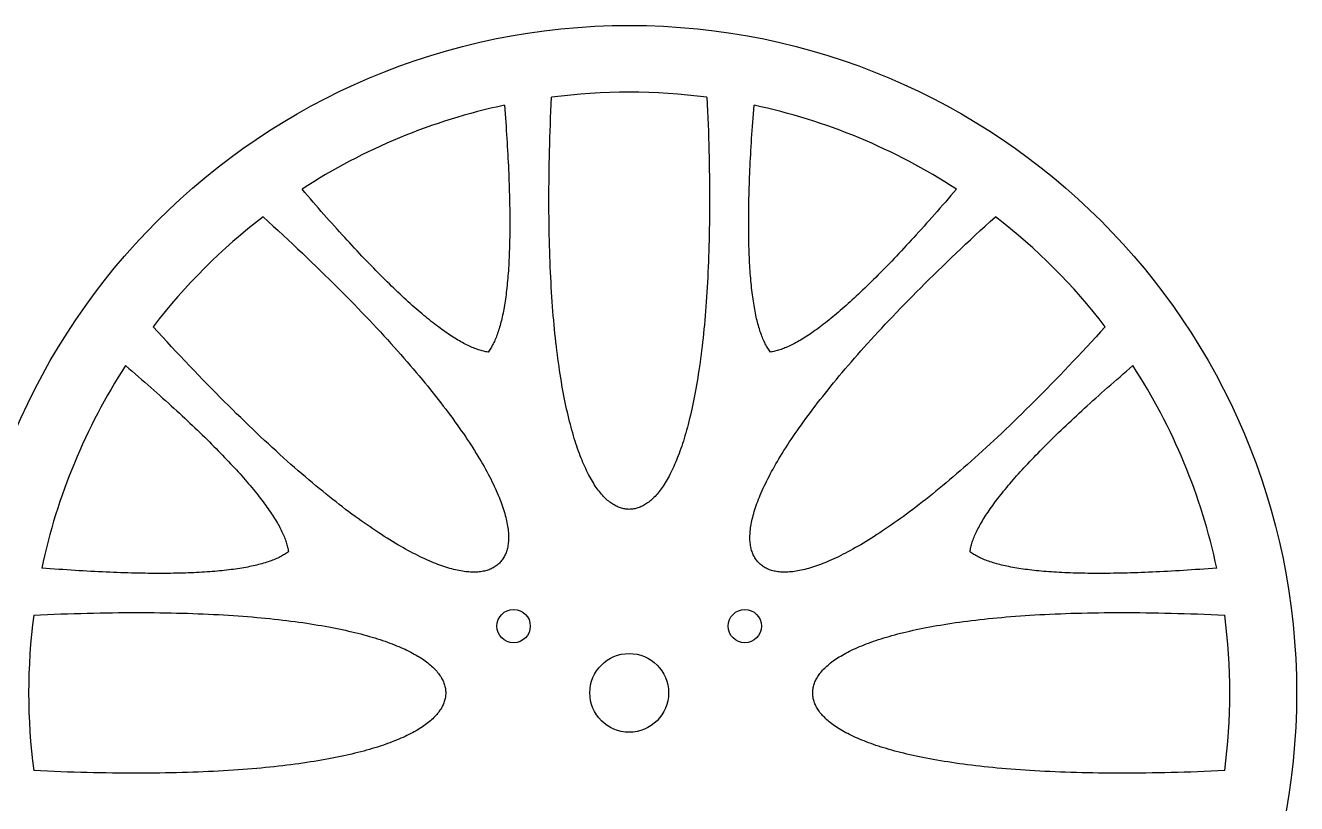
# Model space of a CAD drawing. Extents: x 19 to 387, y 10 to 286.
# Drawn here: x 291.3 to 386.6, y 150.1 to 208.4 of the extents above; entities that cross this region are included whole.
import ezdxf

# ---------------------------------------------------------------- set-up
doc = ezdxf.new("R2010")
doc.units = 0
doc.layers.get('0').update_dxf_attribs({"linetype": 'CONTINUOUS'})

msp = doc.modelspace()

# ---------------------------------------------------------------- linework, layer by layer
for points in [[(336.567, 172.19, 0), (336.485, 172.191, 0), (336.403, 172.196, 0), (336.321, 172.205, 0), (336.24, 172.216, 0), (336.158, 172.231, 0), (336.076, 172.249, 0), (335.994, 172.271, 0), (335.913, 172.296, 0), (335.832, 172.324, 0), (335.75, 172.356, 0), (335.669, 172.391, 0), (335.588, 172.429, 0), (335.508, 172.471, 0), (335.427, 172.517, 0), (335.347, 172.565, 0), (335.267, 172.618, 0), (335.187, 172.674, 0), (335.107, 172.733, 0), (335.028, 172.796, 0), (334.949, 172.862, 0), (334.87, 172.932, 0), (334.792, 173.005, 0), (334.714, 173.082, 0), (334.636, 173.163, 0), (334.558, 173.247, 0), (334.481, 173.335, 0), (334.404, 173.426, 0), (334.328, 173.521, 0), (334.252, 173.62, 0), (334.176, 173.722, 0), (334.101, 173.828, 0), (334.026, 173.937, 0), (333.952, 174.051, 0), (333.878, 174.168, 0), (333.804, 174.289, 0), (333.731, 174.413, 0), (333.659, 174.541, 0), (333.587, 174.673, 0), (333.515, 174.809, 0), (333.444, 174.948, 0), (333.374, 175.092, 0), (333.304, 175.239, 0), (333.235, 175.39, 0), (333.166, 175.545, 0), (333.098, 175.703, 0), (333.03, 175.866, 0), (332.963, 176.032, 0), (332.897, 176.202, 0), (332.831, 176.377, 0), (332.766, 176.555, 0), (332.702, 176.737, 0), (332.638, 176.923, 0), (332.575, 177.113, 0), (332.513, 177.307, 0), (332.452, 177.504, 0), (332.391, 177.706, 0), (332.331, 177.912, 0), (332.272, 178.122, 0), (332.213, 178.336, 0), (332.155, 178.554, 0), (332.098, 178.776, 0), (332.042, 179.002, 0), (331.987, 179.232, 0), (331.932, 179.466, 0), (331.879, 179.705, 0), (331.826, 179.947, 0), (331.774, 180.194, 0), (331.723, 180.445, 0), (331.673, 180.7, 0), (331.624, 180.959, 0), (331.576, 181.222, 0), (331.528, 181.49, 0), (331.482, 181.762, 0), (331.436, 182.038, 0), (331.392, 182.318, 0), (331.348, 182.602, 0), (331.306, 182.891, 0), (331.265, 183.184, 0), (331.224, 183.481, 0), (331.185, 183.783, 0), (331.146, 184.089, 0), (331.109, 184.399, 0), (331.073, 184.714, 0), (331.038, 185.033, 0), (331.004, 185.356, 0), (330.971, 185.684, 0), (330.939, 186.016, 0), (330.909, 186.353, 0), (330.879, 186.694, 0), (330.851, 187.039, 0), (330.824, 187.389, 0), (330.798, 187.744, 0), (330.773, 188.102, 0), (330.75, 188.466, 0), (330.728, 188.834, 0), (330.707, 189.206, 0), (330.687, 189.583, 0), (330.668, 189.964, 0), (330.651, 190.35, 0), (330.635, 190.741, 0), (330.621, 191.136, 0), (330.607, 191.536, 0), (330.595, 191.94, 0), (330.585, 192.349, 0), (330.576, 192.763, 0), (330.568, 193.181, 0), (330.561, 193.604, 0), (330.556, 194.031, 0), (330.553, 194.464, 0), (330.55, 194.901, 0), (330.549, 195.342, 0), (330.55, 195.789, 0), (330.552, 196.24, 0), (330.556, 196.696, 0), (330.561, 197.156, 0), (330.567, 197.622, 0), (330.576, 198.092, 0), (330.585, 198.567, 0), (330.596, 199.047, 0), (330.609, 199.532, 0), (330.623, 200.021, 0), (330.639, 200.516, 0), (330.657, 201.015, 0), (330.676, 201.519, 0), (330.696, 202.028, 0), (330.719, 202.542, 0), (330.742, 203.061, 0)], [(342.392, 203.061, 0), (342.416, 202.542, 0), (342.438, 202.028, 0), (342.459, 201.519, 0), (342.478, 201.015, 0), (342.496, 200.516, 0), (342.511, 200.021, 0), (342.526, 199.532, 0), (342.538, 199.047, 0), (342.55, 198.567, 0), (342.559, 198.092, 0), (342.567, 197.622, 0), (342.574, 197.156, 0), (342.579, 196.696, 0), (342.582, 196.24, 0), (342.585, 195.789, 0), (342.585, 195.342, 0), (342.584, 194.901, 0), (342.582, 194.464, 0), (342.578, 194.031, 0), (342.573, 193.604, 0), (342.567, 193.181, 0), (342.559, 192.763, 0), (342.55, 192.349, 0), (342.539, 191.94, 0), (342.527, 191.536, 0), (342.514, 191.136, 0), (342.499, 190.741, 0), (342.484, 190.35, 0), (342.466, 189.964, 0), (342.448, 189.583, 0), (342.428, 189.206, 0), (342.407, 188.834, 0), (342.385, 188.466, 0), (342.361, 188.102, 0), (342.337, 187.744, 0), (342.311, 187.389, 0), (342.284, 187.039, 0), (342.255, 186.694, 0), (342.226, 186.353, 0), (342.195, 186.016, 0), (342.164, 185.684, 0), (342.131, 185.356, 0), (342.097, 185.033, 0), (342.062, 184.714, 0), (342.025, 184.399, 0), (341.988, 184.089, 0), (341.95, 183.783, 0), (341.911, 183.481, 0), (341.87, 183.184, 0), (341.829, 182.891, 0), (341.786, 182.602, 0), (341.743, 182.318, 0), (341.698, 182.038, 0), (341.653, 181.762, 0), (341.606, 181.49, 0), (341.559, 181.222, 0), (341.511, 180.959, 0), (341.462, 180.7, 0), (341.412, 180.445, 0), (341.361, 180.194, 0), (341.309, 179.947, 0), (341.256, 179.705, 0), (341.202, 179.466, 0), (341.148, 179.232, 0), (341.093, 179.002, 0), (341.036, 178.776, 0), (340.979, 178.554, 0), (340.922, 178.336, 0), (340.863, 178.122, 0), (340.804, 177.912, 0), (340.744, 177.706, 0), (340.683, 177.504, 0), (340.622, 177.307, 0), (340.559, 177.113, 0), (340.496, 176.923, 0), (340.433, 176.737, 0), (340.368, 176.555, 0), (340.303, 176.377, 0), (340.238, 176.202, 0), (340.171, 176.032, 0), (340.105, 175.866, 0), (340.037, 175.703, 0), (339.969, 175.545, 0), (339.9, 175.39, 0), (339.831, 175.239, 0), (339.761, 175.092, 0), (339.691, 174.948, 0), (339.62, 174.809, 0), (339.548, 174.673, 0), (339.476, 174.541, 0), (339.404, 174.413, 0), (339.331, 174.289, 0), (339.257, 174.168, 0), (339.183, 174.051, 0), (339.109, 173.937, 0), (339.034, 173.828, 0), (338.959, 173.722, 0), (338.883, 173.62, 0), (338.807, 173.521, 0), (338.731, 173.426, 0), (338.654, 173.335, 0), (338.577, 173.247, 0), (338.499, 173.163, 0), (338.421, 173.082, 0), (338.343, 173.005, 0), (338.264, 172.932, 0), (338.186, 172.862, 0), (338.107, 172.796, 0), (338.027, 172.733, 0), (337.948, 172.674, 0), (337.868, 172.618, 0), (337.788, 172.565, 0), (337.707, 172.517, 0), (337.627, 172.471, 0), (337.546, 172.429, 0), (337.465, 172.391, 0), (337.384, 172.356, 0), (337.303, 172.324, 0), (337.222, 172.296, 0), (337.14, 172.271, 0), (337.059, 172.249, 0), (336.977, 172.231, 0), (336.895, 172.216, 0), (336.813, 172.205, 0), (336.731, 172.196, 0), (336.649, 172.191, 0), (336.567, 172.19, 0)], [(327.219, 202.458, 0), (327.244, 202.136, 0), (327.268, 201.817, 0), (327.291, 201.501, 0), (327.314, 201.187, 0), (327.336, 200.876, 0), (327.357, 200.568, 0), (327.377, 200.262, 0), (327.396, 199.96, 0), (327.415, 199.659, 0), (327.432, 199.362, 0), (327.449, 199.067, 0), (327.466, 198.775, 0), (327.481, 198.486, 0), (327.495, 198.199, 0), (327.509, 197.916, 0), (327.522, 197.634, 0), (327.534, 197.356, 0), (327.545, 197.08, 0), (327.556, 196.807, 0), (327.566, 196.537, 0), (327.574, 196.269, 0), (327.582, 196.004, 0), (327.59, 195.742, 0), (327.596, 195.482, 0), (327.602, 195.226, 0), (327.607, 194.972, 0), (327.611, 194.72, 0), (327.614, 194.471, 0), (327.616, 194.225, 0), (327.618, 193.982, 0), (327.619, 193.742, 0), (327.619, 193.504, 0), (327.618, 193.269, 0), (327.616, 193.036, 0), (327.614, 192.806, 0), (327.611, 192.579, 0), (327.607, 192.355, 0), (327.602, 192.133, 0), (327.596, 191.914, 0), (327.59, 191.698, 0), (327.582, 191.485, 0), (327.574, 191.274, 0), (327.565, 191.066, 0), (327.556, 190.86, 0), (327.545, 190.658, 0), (327.534, 190.458, 0), (327.522, 190.261, 0), (327.509, 190.066, 0), (327.495, 189.874, 0), (327.48, 189.685, 0), (327.465, 189.499, 0), (327.449, 189.315, 0), (327.432, 189.134, 0), (327.414, 188.955, 0), (327.396, 188.78, 0), (327.376, 188.607, 0), (327.356, 188.437, 0), (327.335, 188.269, 0), (327.313, 188.104, 0), (327.291, 187.942, 0), (327.267, 187.783, 0), (327.243, 187.626, 0), (327.218, 187.472, 0), (327.192, 187.321, 0), (327.165, 187.173, 0), (327.138, 187.027, 0), (327.11, 186.884, 0), (327.081, 186.743, 0), (327.051, 186.606, 0), (327.02, 186.47, 0), (326.989, 186.338, 0), (326.956, 186.209, 0), (326.923, 186.082, 0), (326.889, 185.958, 0), (326.855, 185.836, 0), (326.819, 185.717, 0), (326.783, 185.601, 0), (326.745, 185.488, 0), (326.708, 185.377, 0), (326.669, 185.269, 0), (326.629, 185.164, 0), (326.589, 185.061, 0), (326.548, 184.962, 0), (326.506, 184.865, 0), (326.463, 184.77, 0), (326.419, 184.678, 0), (326.375, 184.589, 0), (326.33, 184.503, 0), (326.284, 184.42, 0), (326.237, 184.339, 0), (326.189, 184.26, 0), (326.141, 184.185, 0), (326.091, 184.112, 0), (326.041, 184.042, 0), (325.99, 183.975, 0)], [(347.144, 183.975, 0), (347.093, 184.042, 0), (347.043, 184.112, 0), (346.994, 184.185, 0), (346.946, 184.26, 0), (346.898, 184.339, 0), (346.851, 184.42, 0), (346.805, 184.503, 0), (346.76, 184.589, 0), (346.715, 184.678, 0), (346.672, 184.77, 0), (346.629, 184.865, 0), (346.587, 184.962, 0), (346.546, 185.061, 0), (346.506, 185.164, 0), (346.466, 185.269, 0), (346.427, 185.377, 0), (346.389, 185.488, 0), (346.352, 185.601, 0), (346.316, 185.717, 0), (346.28, 185.836, 0), (346.245, 185.958, 0), (346.212, 186.082, 0), (346.178, 186.209, 0), (346.146, 186.338, 0), (346.115, 186.47, 0), (346.084, 186.606, 0), (346.054, 186.743, 0), (346.025, 186.884, 0), (345.997, 187.027, 0), (345.969, 187.173, 0), (345.943, 187.321, 0), (345.917, 187.472, 0), (345.892, 187.626, 0), (345.867, 187.783, 0), (345.844, 187.942, 0), (345.821, 188.104, 0), (345.8, 188.269, 0), (345.779, 188.437, 0), (345.758, 188.607, 0), (345.739, 188.78, 0), (345.72, 188.955, 0), (345.703, 189.134, 0), (345.686, 189.315, 0), (345.67, 189.499, 0), (345.654, 189.685, 0), (345.64, 189.874, 0), (345.626, 190.066, 0), (345.613, 190.261, 0), (345.601, 190.458, 0), (345.59, 190.658, 0), (345.579, 190.86, 0), (345.569, 191.066, 0), (345.56, 191.274, 0), (345.552, 191.485, 0), (345.545, 191.698, 0), (345.539, 191.914, 0), (345.533, 192.133, 0), (345.528, 192.355, 0), (345.524, 192.579, 0), (345.521, 192.806, 0), (345.518, 193.036, 0), (345.517, 193.269, 0), (345.516, 193.504, 0), (345.516, 193.742, 0), (345.517, 193.982, 0), (345.518, 194.225, 0), (345.521, 194.471, 0), (345.524, 194.72, 0), (345.528, 194.972, 0), (345.533, 195.226, 0), (345.538, 195.482, 0), (345.545, 195.742, 0), (345.552, 196.004, 0), (345.56, 196.269, 0), (345.569, 196.537, 0), (345.579, 196.807, 0), (345.589, 197.08, 0), (345.601, 197.356, 0), (345.613, 197.634, 0), (345.626, 197.916, 0), (345.639, 198.199, 0), (345.654, 198.486, 0), (345.669, 198.775, 0), (345.685, 199.067, 0), (345.702, 199.362, 0), (345.72, 199.659, 0), (345.739, 199.96, 0), (345.758, 200.262, 0), (345.778, 200.568, 0), (345.799, 200.876, 0), (345.821, 201.187, 0), (345.844, 201.501, 0), (345.867, 201.817, 0), (345.891, 202.136, 0), (345.916, 202.458, 0)], [(325.99, 183.975, 0), (325.907, 183.987, 0), (325.822, 184.001, 0), (325.736, 184.017, 0), (325.648, 184.036, 0), (325.559, 184.058, 0), (325.469, 184.082, 0), (325.377, 184.109, 0), (325.284, 184.138, 0), (325.19, 184.169, 0), (325.094, 184.203, 0), (324.997, 184.24, 0), (324.899, 184.279, 0), (324.799, 184.32, 0), (324.698, 184.364, 0), (324.595, 184.41, 0), (324.492, 184.459, 0), (324.387, 184.511, 0), (324.28, 184.565, 0), (324.172, 184.621, 0), (324.063, 184.68, 0), (323.953, 184.741, 0), (323.841, 184.805, 0), (323.728, 184.871, 0), (323.613, 184.94, 0), (323.498, 185.011, 0), (323.38, 185.085, 0), (323.262, 185.161, 0), (323.142, 185.24, 0), (323.021, 185.321, 0), (322.898, 185.405, 0), (322.774, 185.491, 0), (322.649, 185.58, 0), (322.523, 185.671, 0), (322.395, 185.765, 0), (322.265, 185.861, 0), (322.135, 185.96, 0), (322.003, 186.061, 0), (321.87, 186.164, 0), (321.735, 186.27, 0), (321.599, 186.379, 0), (321.462, 186.49, 0), (321.323, 186.603, 0), (321.183, 186.719, 0), (321.042, 186.838, 0), (320.899, 186.959, 0), (320.755, 187.082, 0), (320.61, 187.208, 0), (320.463, 187.337, 0), (320.315, 187.468, 0), (320.165, 187.601, 0), (320.015, 187.737, 0), (319.863, 187.875, 0), (319.709, 188.016, 0), (319.554, 188.159, 0), (319.398, 188.305, 0), (319.241, 188.454, 0), (319.082, 188.604, 0), (318.922, 188.758, 0), (318.76, 188.913, 0), (318.598, 189.072, 0), (318.433, 189.232, 0), (318.268, 189.396, 0), (318.101, 189.561, 0), (317.933, 189.73, 0), (317.763, 189.9, 0), (317.592, 190.073, 0), (317.42, 190.249, 0), (317.247, 190.427, 0), (317.072, 190.608, 0), (316.895, 190.791, 0), (316.718, 190.976, 0), (316.539, 191.165, 0), (316.359, 191.355, 0), (316.177, 191.548, 0), (315.994, 191.744, 0), (315.81, 191.942, 0), (315.624, 192.142, 0), (315.437, 192.345, 0), (315.249, 192.551, 0), (315.059, 192.759, 0), (314.868, 192.969, 0), (314.676, 193.182, 0), (314.482, 193.397, 0), (314.287, 193.615, 0), (314.09, 193.836, 0), (313.893, 194.058, 0), (313.693, 194.284, 0), (313.493, 194.512, 0), (313.291, 194.742, 0), (313.088, 194.975, 0), (312.884, 195.21, 0), (312.678, 195.448, 0), (312.471, 195.688, 0), (312.262, 195.931, 0), (312.052, 196.176, 0)], [(361.082, 196.176, 0), (360.872, 195.931, 0), (360.664, 195.688, 0), (360.457, 195.448, 0), (360.251, 195.21, 0), (360.047, 194.975, 0), (359.843, 194.742, 0), (359.642, 194.512, 0), (359.441, 194.284, 0), (359.242, 194.058, 0), (359.044, 193.836, 0), (358.848, 193.615, 0), (358.653, 193.397, 0), (358.459, 193.182, 0), (358.267, 192.969, 0), (358.076, 192.759, 0), (357.886, 192.551, 0), (357.698, 192.345, 0), (357.511, 192.142, 0), (357.325, 191.942, 0), (357.141, 191.744, 0), (356.958, 191.548, 0), (356.776, 191.355, 0), (356.596, 191.165, 0), (356.417, 190.976, 0), (356.239, 190.791, 0), (356.063, 190.608, 0), (355.888, 190.427, 0), (355.715, 190.249, 0), (355.542, 190.073, 0), (355.371, 189.9, 0), (355.202, 189.73, 0), (355.034, 189.561, 0), (354.867, 189.396, 0), (354.701, 189.232, 0), (354.537, 189.072, 0), (354.374, 188.913, 0), (354.213, 188.758, 0), (354.053, 188.604, 0), (353.894, 188.454, 0), (353.736, 188.305, 0), (353.58, 188.159, 0), (353.425, 188.016, 0), (353.272, 187.875, 0), (353.12, 187.737, 0), (352.969, 187.601, 0), (352.82, 187.468, 0), (352.672, 187.337, 0), (352.525, 187.208, 0), (352.38, 187.082, 0), (352.236, 186.959, 0), (352.093, 186.838, 0), (351.952, 186.719, 0), (351.812, 186.603, 0), (351.673, 186.49, 0), (351.536, 186.379, 0), (351.4, 186.27, 0), (351.265, 186.164, 0), (351.132, 186.061, 0), (351, 185.96, 0), (350.869, 185.861, 0), (350.74, 185.765, 0), (350.612, 185.671, 0), (350.485, 185.58, 0), (350.36, 185.491, 0), (350.236, 185.405, 0), (350.114, 185.321, 0), (349.993, 185.24, 0), (349.873, 185.161, 0), (349.754, 185.085, 0), (349.637, 185.011, 0), (349.521, 184.94, 0), (349.407, 184.871, 0), (349.294, 184.805, 0), (349.182, 184.741, 0), (349.071, 184.68, 0), (348.962, 184.621, 0), (348.855, 184.565, 0), (348.748, 184.511, 0), (348.643, 184.459, 0), (348.539, 184.41, 0), (348.437, 184.364, 0), (348.336, 184.32, 0), (348.236, 184.279, 0), (348.138, 184.24, 0), (348.041, 184.203, 0), (347.945, 184.169, 0), (347.851, 184.138, 0), (347.758, 184.109, 0), (347.666, 184.082, 0), (347.576, 184.058, 0), (347.487, 184.036, 0), (347.399, 184.017, 0), (347.313, 184.001, 0), (347.228, 183.987, 0), (347.144, 183.975, 0)], [(309.134, 194.111, 0), (309.518, 193.761, 0), (309.897, 193.413, 0), (310.272, 193.068, 0), (310.642, 192.725, 0), (311.007, 192.384, 0), (311.368, 192.046, 0), (311.724, 191.709, 0), (312.076, 191.376, 0), (312.423, 191.044, 0), (312.766, 190.715, 0), (313.104, 190.388, 0), (313.438, 190.064, 0), (313.767, 189.742, 0), (314.092, 189.422, 0), (314.412, 189.104, 0), (314.729, 188.789, 0), (315.04, 188.476, 0), (315.348, 188.166, 0), (315.651, 187.857, 0), (315.95, 187.551, 0), (316.244, 187.248, 0), (316.534, 186.946, 0), (316.82, 186.647, 0), (317.102, 186.351, 0), (317.379, 186.056, 0), (317.653, 185.764, 0), (317.922, 185.475, 0), (318.187, 185.187, 0), (318.447, 184.902, 0), (318.704, 184.619, 0), (318.957, 184.339, 0), (319.205, 184.061, 0), (319.449, 183.785, 0), (319.69, 183.511, 0), (319.926, 183.24, 0), (320.158, 182.971, 0), (320.387, 182.705, 0), (320.611, 182.441, 0), (320.831, 182.179, 0), (321.047, 181.919, 0), (321.26, 181.662, 0), (321.468, 181.407, 0), (321.673, 181.154, 0), (321.874, 180.904, 0), (322.071, 180.655, 0), (322.264, 180.41, 0), (322.453, 180.166, 0), (322.638, 179.925, 0), (322.82, 179.686, 0), (322.998, 179.45, 0), (323.172, 179.216, 0), (323.343, 178.984, 0), (323.509, 178.754, 0), (323.672, 178.527, 0), (323.832, 178.302, 0), (323.987, 178.079, 0), (324.14, 177.859, 0), (324.288, 177.641, 0), (324.433, 177.425, 0), (324.574, 177.212, 0), (324.712, 177.001, 0), (324.846, 176.792, 0), (324.977, 176.585, 0), (325.104, 176.381, 0), (325.227, 176.179, 0), (325.348, 175.98, 0), (325.464, 175.782, 0), (325.578, 175.587, 0), (325.688, 175.395, 0), (325.794, 175.204, 0), (325.897, 175.016, 0), (325.997, 174.831, 0), (326.093, 174.647, 0), (326.186, 174.466, 0), (326.276, 174.287, 0), (326.363, 174.111, 0), (326.446, 173.937, 0), (326.526, 173.765, 0), (326.603, 173.595, 0), (326.676, 173.428, 0), (326.747, 173.263, 0), (326.814, 173.1, 0), (326.878, 172.94, 0), (326.939, 172.782, 0), (326.996, 172.626, 0), (327.051, 172.473, 0), (327.102, 172.322, 0), (327.151, 172.173, 0), (327.196, 172.026, 0), (327.239, 171.882, 0), (327.278, 171.74, 0), (327.315, 171.6, 0), (327.348, 171.463, 0), (327.378, 171.328, 0), (327.406, 171.195, 0), (327.431, 171.065, 0), (327.452, 170.937, 0), (327.471, 170.811, 0), (327.487, 170.688, 0), (327.5, 170.566, 0), (327.51, 170.447, 0), (327.518, 170.331, 0), (327.523, 170.216, 0), (327.524, 170.104, 0), (327.524, 169.995, 0), (327.52, 169.887, 0), (327.514, 169.782, 0), (327.505, 169.679, 0), (327.493, 169.579, 0), (327.479, 169.481, 0), (327.462, 169.385, 0), (327.442, 169.291, 0), (327.42, 169.2, 0), (327.395, 169.111, 0), (327.367, 169.024, 0), (327.338, 168.94, 0), (327.305, 168.858, 0), (327.27, 168.778, 0), (327.232, 168.7, 0), (327.193, 168.625, 0), (327.15, 168.552, 0), (327.105, 168.481, 0), (327.058, 168.413, 0), (327.008, 168.347, 0), (326.956, 168.283, 0), (326.901, 168.222, 0), (326.845, 168.163, 0)], [(346.29, 168.163, 0), (346.233, 168.222, 0), (346.179, 168.283, 0), (346.127, 168.347, 0), (346.077, 168.413, 0), (346.03, 168.481, 0), (345.985, 168.552, 0), (345.942, 168.625, 0), (345.902, 168.7, 0), (345.865, 168.778, 0), (345.83, 168.858, 0), (345.797, 168.94, 0), (345.767, 169.024, 0), (345.74, 169.111, 0), (345.715, 169.2, 0), (345.693, 169.291, 0), (345.673, 169.385, 0), (345.656, 169.481, 0), (345.642, 169.579, 0), (345.63, 169.679, 0), (345.621, 169.782, 0), (345.615, 169.887, 0), (345.611, 169.995, 0), (345.61, 170.104, 0), (345.612, 170.216, 0), (345.617, 170.331, 0), (345.624, 170.447, 0), (345.635, 170.566, 0), (345.648, 170.688, 0), (345.664, 170.811, 0), (345.682, 170.937, 0), (345.704, 171.065, 0), (345.729, 171.195, 0), (345.756, 171.328, 0), (345.787, 171.463, 0), (345.82, 171.6, 0), (345.857, 171.74, 0), (345.896, 171.882, 0), (345.938, 172.026, 0), (345.984, 172.173, 0), (346.032, 172.322, 0), (346.084, 172.473, 0), (346.138, 172.626, 0), (346.196, 172.782, 0), (346.257, 172.94, 0), (346.321, 173.1, 0), (346.388, 173.263, 0), (346.459, 173.428, 0), (346.532, 173.595, 0), (346.609, 173.765, 0), (346.689, 173.937, 0), (346.772, 174.111, 0), (346.858, 174.287, 0), (346.948, 174.466, 0), (347.041, 174.647, 0), (347.138, 174.831, 0), (347.238, 175.016, 0), (347.341, 175.204, 0), (347.447, 175.395, 0), (347.557, 175.587, 0), (347.67, 175.782, 0), (347.787, 175.98, 0), (347.907, 176.179, 0), (348.031, 176.381, 0), (348.158, 176.585, 0), (348.289, 176.792, 0), (348.423, 177.001, 0), (348.561, 177.212, 0), (348.702, 177.425, 0), (348.847, 177.641, 0), (348.995, 177.859, 0), (349.147, 178.079, 0), (349.303, 178.302, 0), (349.462, 178.527, 0), (349.625, 178.754, 0), (349.792, 178.984, 0), (349.963, 179.216, 0), (350.137, 179.45, 0), (350.315, 179.686, 0), (350.496, 179.925, 0), (350.682, 180.166, 0), (350.871, 180.41, 0), (351.064, 180.655, 0), (351.261, 180.904, 0), (351.462, 181.154, 0), (351.666, 181.407, 0), (351.875, 181.662, 0), (352.087, 181.919, 0), (352.304, 182.179, 0), (352.524, 182.441, 0), (352.748, 182.705, 0), (352.976, 182.971, 0), (353.209, 183.24, 0), (353.445, 183.511, 0), (353.685, 183.785, 0), (353.93, 184.061, 0), (354.178, 184.339, 0), (354.431, 184.619, 0), (354.687, 184.902, 0), (354.948, 185.187, 0), (355.213, 185.475, 0), (355.482, 185.764, 0), (355.755, 186.056, 0), (356.033, 186.351, 0), (356.314, 186.647, 0), (356.6, 186.946, 0), (356.891, 187.248, 0), (357.185, 187.551, 0), (357.484, 187.857, 0), (357.787, 188.166, 0), (358.094, 188.476, 0), (358.406, 188.789, 0), (358.722, 189.104, 0), (359.043, 189.422, 0), (359.368, 189.742, 0), (359.697, 190.064, 0), (360.031, 190.388, 0), (360.369, 190.715, 0), (360.712, 191.044, 0), (361.059, 191.376, 0), (361.411, 191.709, 0), (361.767, 192.046, 0), (362.128, 192.384, 0), (362.493, 192.725, 0), (362.863, 193.068, 0), (363.238, 193.413, 0), (363.617, 193.761, 0), (364.001, 194.111, 0)], [(326.845, 168.163, 0), (326.785, 168.106, 0), (326.724, 168.051, 0), (326.66, 167.999, 0), (326.594, 167.949, 0), (326.526, 167.902, 0), (326.455, 167.857, 0), (326.382, 167.815, 0), (326.307, 167.775, 0), (326.229, 167.737, 0), (326.15, 167.702, 0), (326.068, 167.67, 0), (325.983, 167.64, 0), (325.896, 167.612, 0), (325.807, 167.587, 0), (325.716, 167.565, 0), (325.622, 167.546, 0), (325.527, 167.529, 0), (325.428, 167.514, 0), (325.328, 167.503, 0), (325.225, 167.493, 0), (325.12, 167.487, 0), (325.012, 167.484, 0), (324.903, 167.483, 0), (324.791, 167.485, 0), (324.676, 167.489, 0), (324.56, 167.497, 0), (324.441, 167.507, 0), (324.32, 167.52, 0), (324.196, 167.536, 0), (324.07, 167.555, 0), (323.942, 167.577, 0), (323.812, 167.601, 0), (323.679, 167.629, 0), (323.544, 167.659, 0), (323.407, 167.693, 0), (323.267, 167.729, 0), (323.125, 167.768, 0), (322.981, 167.811, 0), (322.834, 167.856, 0), (322.686, 167.905, 0), (322.534, 167.956, 0), (322.381, 168.011, 0), (322.225, 168.069, 0), (322.067, 168.13, 0), (321.907, 168.194, 0), (321.744, 168.261, 0), (321.579, 168.331, 0), (321.412, 168.405, 0), (321.242, 168.481, 0), (321.07, 168.561, 0), (320.896, 168.644, 0), (320.72, 168.731, 0), (320.541, 168.821, 0), (320.36, 168.914, 0), (320.176, 169.01, 0), (319.991, 169.11, 0), (319.803, 169.213, 0), (319.612, 169.32, 0), (319.42, 169.429, 0), (319.225, 169.543, 0), (319.027, 169.66, 0), (318.828, 169.78, 0), (318.626, 169.903, 0), (318.422, 170.03, 0), (318.215, 170.161, 0), (318.007, 170.295, 0), (317.795, 170.433, 0), (317.582, 170.574, 0), (317.366, 170.719, 0), (317.148, 170.868, 0), (316.928, 171.02, 0), (316.705, 171.175, 0), (316.48, 171.335, 0), (316.253, 171.498, 0), (316.024, 171.665, 0), (315.792, 171.835, 0), (315.557, 172.009, 0), (315.321, 172.187, 0), (315.082, 172.369, 0), (314.841, 172.554, 0), (314.597, 172.743, 0), (314.352, 172.936, 0), (314.104, 173.133, 0), (313.853, 173.334, 0), (313.601, 173.539, 0), (313.346, 173.747, 0), (313.088, 173.96, 0), (312.829, 174.176, 0), (312.567, 174.396, 0), (312.302, 174.621, 0), (312.036, 174.849, 0), (311.767, 175.081, 0), (311.496, 175.317, 0), (311.222, 175.558, 0), (310.946, 175.802, 0), (310.668, 176.051, 0), (310.388, 176.303, 0), (310.105, 176.56, 0), (309.82, 176.821, 0), (309.532, 177.085, 0), (309.243, 177.355, 0), (308.951, 177.628, 0), (308.656, 177.905, 0), (308.36, 178.187, 0), (308.061, 178.473, 0), (307.759, 178.763, 0), (307.456, 179.058, 0), (307.15, 179.356, 0), (306.842, 179.659, 0), (306.531, 179.967, 0), (306.218, 180.279, 0), (305.903, 180.595, 0), (305.585, 180.915, 0), (305.265, 181.24, 0), (304.943, 181.569, 0), (304.619, 181.903, 0), (304.292, 182.241, 0), (303.963, 182.584, 0), (303.631, 182.931, 0), (303.298, 183.283, 0), (302.962, 183.639, 0), (302.623, 184, 0), (302.283, 184.366, 0), (301.939, 184.735, 0), (301.594, 185.11, 0), (301.246, 185.489, 0), (300.896, 185.873, 0)], [(372.238, 185.873, 0), (371.888, 185.489, 0), (371.541, 185.11, 0), (371.195, 184.735, 0), (370.852, 184.366, 0), (370.511, 184, 0), (370.173, 183.639, 0), (369.837, 183.283, 0), (369.503, 182.931, 0), (369.172, 182.584, 0), (368.843, 182.241, 0), (368.516, 181.903, 0), (368.191, 181.569, 0), (367.869, 181.24, 0), (367.549, 180.915, 0), (367.232, 180.595, 0), (366.917, 180.279, 0), (366.604, 179.967, 0), (366.293, 179.659, 0), (365.985, 179.356, 0), (365.679, 179.058, 0), (365.375, 178.763, 0), (365.074, 178.473, 0), (364.775, 178.187, 0), (364.478, 177.905, 0), (364.184, 177.628, 0), (363.892, 177.355, 0), (363.602, 177.085, 0), (363.315, 176.821, 0), (363.03, 176.56, 0), (362.747, 176.303, 0), (362.466, 176.051, 0), (362.188, 175.802, 0), (361.913, 175.558, 0), (361.639, 175.317, 0), (361.368, 175.081, 0), (361.099, 174.849, 0), (360.832, 174.621, 0), (360.568, 174.396, 0), (360.306, 174.176, 0), (360.046, 173.96, 0), (359.789, 173.747, 0), (359.534, 173.539, 0), (359.281, 173.334, 0), (359.031, 173.133, 0), (358.783, 172.936, 0), (358.537, 172.743, 0), (358.294, 172.554, 0), (358.053, 172.369, 0), (357.814, 172.187, 0), (357.577, 172.009, 0), (357.343, 171.835, 0), (357.111, 171.665, 0), (356.882, 171.498, 0), (356.654, 171.335, 0), (356.429, 171.175, 0), (356.207, 171.02, 0), (355.986, 170.868, 0), (355.768, 170.719, 0), (355.553, 170.574, 0), (355.339, 170.433, 0), (355.128, 170.295, 0), (354.919, 170.161, 0), (354.713, 170.03, 0), (354.509, 169.903, 0), (354.307, 169.78, 0), (354.107, 169.66, 0), (353.91, 169.543, 0), (353.715, 169.429, 0), (353.522, 169.32, 0), (353.332, 169.213, 0), (353.144, 169.11, 0), (352.958, 169.01, 0), (352.775, 168.914, 0), (352.594, 168.821, 0), (352.415, 168.731, 0), (352.238, 168.644, 0), (352.064, 168.561, 0), (351.892, 168.481, 0), (351.723, 168.405, 0), (351.556, 168.331, 0), (351.391, 168.261, 0), (351.228, 168.194, 0), (351.068, 168.13, 0), (350.909, 168.069, 0), (350.754, 168.011, 0), (350.6, 167.956, 0), (350.449, 167.905, 0), (350.3, 167.856, 0), (350.154, 167.811, 0), (350.01, 167.768, 0), (349.868, 167.729, 0), (349.728, 167.693, 0), (349.591, 167.659, 0), (349.456, 167.629, 0), (349.323, 167.601, 0), (349.192, 167.577, 0), (349.064, 167.555, 0), (348.939, 167.536, 0), (348.815, 167.52, 0), (348.694, 167.507, 0), (348.575, 167.497, 0), (348.458, 167.489, 0), (348.344, 167.485, 0), (348.232, 167.483, 0), (348.122, 167.484, 0), (348.015, 167.487, 0), (347.91, 167.493, 0), (347.807, 167.503, 0), (347.706, 167.514, 0), (347.608, 167.529, 0), (347.512, 167.546, 0), (347.419, 167.565, 0), (347.327, 167.587, 0), (347.238, 167.612, 0), (347.152, 167.64, 0), (347.067, 167.67, 0), (346.985, 167.702, 0), (346.905, 167.737, 0), (346.828, 167.775, 0), (346.752, 167.815, 0), (346.679, 167.857, 0), (346.609, 167.902, 0), (346.54, 167.949, 0), (346.474, 167.999, 0), (346.411, 168.051, 0), (346.349, 168.106, 0), (346.29, 168.163, 0)], [(298.831, 182.955, 0), (299.076, 182.745, 0), (299.319, 182.536, 0), (299.559, 182.329, 0), (299.797, 182.123, 0), (300.032, 181.919, 0), (300.265, 181.716, 0), (300.496, 181.514, 0), (300.723, 181.314, 0), (300.949, 181.115, 0), (301.172, 180.917, 0), (301.392, 180.72, 0), (301.61, 180.525, 0), (301.825, 180.332, 0), (302.038, 180.139, 0), (302.249, 179.948, 0), (302.457, 179.759, 0), (302.662, 179.57, 0), (302.865, 179.383, 0), (303.065, 179.198, 0), (303.263, 179.013, 0), (303.459, 178.83, 0), (303.652, 178.649, 0), (303.843, 178.468, 0), (304.031, 178.289, 0), (304.216, 178.112, 0), (304.399, 177.936, 0), (304.58, 177.761, 0), (304.758, 177.587, 0), (304.934, 177.415, 0), (305.107, 177.244, 0), (305.278, 177.074, 0), (305.446, 176.906, 0), (305.611, 176.739, 0), (305.775, 176.574, 0), (305.935, 176.41, 0), (306.094, 176.247, 0), (306.249, 176.085, 0), (306.403, 175.925, 0), (306.554, 175.766, 0), (306.702, 175.609, 0), (306.848, 175.453, 0), (306.991, 175.298, 0), (307.132, 175.145, 0), (307.27, 174.992, 0), (307.406, 174.842, 0), (307.54, 174.692, 0), (307.67, 174.544, 0), (307.799, 174.398, 0), (307.925, 174.252, 0), (308.048, 174.108, 0), (308.169, 173.965, 0), (308.288, 173.824, 0), (308.404, 173.684, 0), (308.517, 173.545, 0), (308.628, 173.408, 0), (308.737, 173.272, 0), (308.843, 173.138, 0), (308.947, 173.004, 0), (309.048, 172.872, 0), (309.146, 172.742, 0), (309.242, 172.612, 0), (309.336, 172.485, 0), (309.427, 172.358, 0), (309.516, 172.233, 0), (309.602, 172.109, 0), (309.686, 171.986, 0), (309.767, 171.865, 0), (309.846, 171.745, 0), (309.922, 171.627, 0), (309.996, 171.51, 0), (310.067, 171.394, 0), (310.136, 171.279, 0), (310.202, 171.166, 0), (310.266, 171.054, 0), (310.327, 170.944, 0), (310.386, 170.835, 0), (310.443, 170.727, 0), (310.496, 170.621, 0), (310.548, 170.515, 0), (310.597, 170.412, 0), (310.643, 170.309, 0), (310.687, 170.208, 0), (310.729, 170.109, 0), (310.768, 170.01, 0), (310.804, 169.913, 0), (310.838, 169.817, 0), (310.87, 169.723, 0), (310.899, 169.63, 0), (310.925, 169.539, 0), (310.949, 169.448, 0), (310.971, 169.359, 0), (310.99, 169.272, 0), (311.007, 169.185, 0), (311.021, 169.1, 0), (311.032, 169.017, 0)], [(362.102, 169.017, 0), (362.114, 169.1, 0), (362.128, 169.185, 0), (362.145, 169.272, 0), (362.164, 169.359, 0), (362.185, 169.448, 0), (362.21, 169.539, 0), (362.236, 169.63, 0), (362.265, 169.723, 0), (362.297, 169.817, 0), (362.331, 169.913, 0), (362.367, 170.01, 0), (362.406, 170.109, 0), (362.448, 170.208, 0), (362.492, 170.309, 0), (362.538, 170.412, 0), (362.587, 170.515, 0), (362.638, 170.621, 0), (362.692, 170.727, 0), (362.749, 170.835, 0), (362.807, 170.944, 0), (362.869, 171.054, 0), (362.933, 171.166, 0), (362.999, 171.279, 0), (363.068, 171.394, 0), (363.139, 171.51, 0), (363.213, 171.627, 0), (363.289, 171.745, 0), (363.368, 171.865, 0), (363.449, 171.986, 0), (363.533, 172.109, 0), (363.619, 172.233, 0), (363.708, 172.358, 0), (363.799, 172.485, 0), (363.892, 172.612, 0), (363.988, 172.742, 0), (364.087, 172.872, 0), (364.188, 173.004, 0), (364.292, 173.138, 0), (364.398, 173.272, 0), (364.506, 173.408, 0), (364.617, 173.545, 0), (364.731, 173.684, 0), (364.847, 173.824, 0), (364.965, 173.965, 0), (365.086, 174.108, 0), (365.21, 174.252, 0), (365.336, 174.398, 0), (365.464, 174.544, 0), (365.595, 174.692, 0), (365.729, 174.842, 0), (365.864, 174.992, 0), (366.003, 175.145, 0), (366.144, 175.298, 0), (366.287, 175.453, 0), (366.433, 175.609, 0), (366.581, 175.766, 0), (366.732, 175.925, 0), (366.885, 176.085, 0), (367.041, 176.247, 0), (367.199, 176.41, 0), (367.36, 176.574, 0), (367.523, 176.739, 0), (367.689, 176.906, 0), (367.857, 177.074, 0), (368.028, 177.244, 0), (368.201, 177.415, 0), (368.377, 177.587, 0), (368.555, 177.761, 0), (368.735, 177.936, 0), (368.918, 178.112, 0), (369.104, 178.289, 0), (369.292, 178.468, 0), (369.483, 178.649, 0), (369.676, 178.83, 0), (369.871, 179.013, 0), (370.069, 179.198, 0), (370.27, 179.383, 0), (370.473, 179.57, 0), (370.678, 179.759, 0), (370.886, 179.948, 0), (371.097, 180.139, 0), (371.309, 180.332, 0), (371.525, 180.525, 0), (371.743, 180.72, 0), (371.963, 180.917, 0), (372.186, 181.115, 0), (372.411, 181.314, 0), (372.639, 181.514, 0), (372.869, 181.716, 0), (373.102, 181.919, 0), (373.338, 182.123, 0), (373.575, 182.329, 0), (373.816, 182.536, 0), (374.058, 182.745, 0), (374.303, 182.955, 0)], [(311.032, 169.017, 0), (310.965, 168.966, 0), (310.895, 168.916, 0), (310.822, 168.867, 0), (310.747, 168.818, 0), (310.668, 168.77, 0), (310.588, 168.724, 0), (310.504, 168.678, 0), (310.418, 168.632, 0), (310.329, 168.588, 0), (310.237, 168.544, 0), (310.143, 168.502, 0), (310.046, 168.46, 0), (309.946, 168.418, 0), (309.843, 168.378, 0), (309.738, 168.338, 0), (309.63, 168.3, 0), (309.519, 168.262, 0), (309.406, 168.225, 0), (309.29, 168.188, 0), (309.171, 168.153, 0), (309.05, 168.118, 0), (308.925, 168.084, 0), (308.799, 168.051, 0), (308.669, 168.019, 0), (308.537, 167.987, 0), (308.402, 167.956, 0), (308.264, 167.927, 0), (308.124, 167.897, 0), (307.98, 167.869, 0), (307.835, 167.842, 0), (307.686, 167.815, 0), (307.535, 167.789, 0), (307.381, 167.764, 0), (307.224, 167.74, 0), (307.065, 167.717, 0), (306.903, 167.694, 0), (306.738, 167.672, 0), (306.57, 167.651, 0), (306.4, 167.631, 0), (306.227, 167.612, 0), (306.052, 167.593, 0), (305.873, 167.575, 0), (305.692, 167.558, 0), (305.509, 167.542, 0), (305.322, 167.527, 0), (305.133, 167.512, 0), (304.941, 167.498, 0), (304.747, 167.485, 0), (304.549, 167.473, 0), (304.349, 167.462, 0), (304.147, 167.452, 0), (303.941, 167.442, 0), (303.733, 167.433, 0), (303.522, 167.425, 0), (303.309, 167.418, 0), (303.093, 167.411, 0), (302.874, 167.405, 0), (302.652, 167.401, 0), (302.428, 167.397, 0), (302.201, 167.393, 0), (301.971, 167.391, 0), (301.739, 167.389, 0), (301.503, 167.388, 0), (301.266, 167.388, 0), (301.025, 167.389, 0), (300.782, 167.391, 0), (300.536, 167.393, 0), (300.287, 167.396, 0), (300.036, 167.4, 0), (299.782, 167.405, 0), (299.525, 167.411, 0), (299.265, 167.417, 0), (299.003, 167.425, 0), (298.738, 167.433, 0), (298.47, 167.442, 0), (298.2, 167.451, 0), (297.927, 167.462, 0), (297.651, 167.473, 0), (297.373, 167.485, 0), (297.092, 167.498, 0), (296.808, 167.512, 0), (296.521, 167.526, 0), (296.232, 167.542, 0), (295.94, 167.558, 0), (295.645, 167.575, 0), (295.348, 167.592, 0), (295.048, 167.611, 0), (294.745, 167.63, 0), (294.439, 167.651, 0), (294.131, 167.672, 0), (293.82, 167.693, 0), (293.506, 167.716, 0), (293.19, 167.739, 0), (292.871, 167.764, 0), (292.549, 167.789, 0)], [(380.586, 167.789, 0), (380.264, 167.764, 0), (379.945, 167.739, 0), (379.628, 167.716, 0), (379.315, 167.693, 0), (379.004, 167.672, 0), (378.695, 167.651, 0), (378.39, 167.63, 0), (378.087, 167.611, 0), (377.787, 167.592, 0), (377.49, 167.575, 0), (377.195, 167.558, 0), (376.903, 167.542, 0), (376.614, 167.526, 0), (376.327, 167.512, 0), (376.043, 167.498, 0), (375.762, 167.485, 0), (375.483, 167.473, 0), (375.208, 167.462, 0), (374.935, 167.451, 0), (374.664, 167.442, 0), (374.397, 167.433, 0), (374.132, 167.425, 0), (373.87, 167.417, 0), (373.61, 167.411, 0), (373.353, 167.405, 0), (373.099, 167.4, 0), (372.848, 167.396, 0), (372.599, 167.393, 0), (372.353, 167.391, 0), (372.11, 167.389, 0), (371.869, 167.388, 0), (371.631, 167.388, 0), (371.396, 167.389, 0), (371.164, 167.391, 0), (370.934, 167.393, 0), (370.707, 167.397, 0), (370.483, 167.401, 0), (370.261, 167.405, 0), (370.042, 167.411, 0), (369.826, 167.418, 0), (369.612, 167.425, 0), (369.401, 167.433, 0), (369.193, 167.442, 0), (368.988, 167.452, 0), (368.785, 167.462, 0), (368.585, 167.473, 0), (368.388, 167.485, 0), (368.194, 167.498, 0), (368.002, 167.512, 0), (367.813, 167.527, 0), (367.626, 167.542, 0), (367.442, 167.558, 0), (367.261, 167.575, 0), (367.083, 167.593, 0), (366.907, 167.612, 0), (366.734, 167.631, 0), (366.564, 167.651, 0), (366.397, 167.672, 0), (366.232, 167.694, 0), (366.07, 167.717, 0), (365.911, 167.74, 0), (365.754, 167.764, 0), (365.6, 167.789, 0), (365.449, 167.815, 0), (365.3, 167.842, 0), (365.154, 167.869, 0), (365.011, 167.897, 0), (364.871, 167.927, 0), (364.733, 167.956, 0), (364.598, 167.987, 0), (364.466, 168.019, 0), (364.336, 168.051, 0), (364.209, 168.084, 0), (364.085, 168.118, 0), (363.964, 168.153, 0), (363.845, 168.188, 0), (363.729, 168.225, 0), (363.615, 168.262, 0), (363.505, 168.3, 0), (363.397, 168.338, 0), (363.292, 168.378, 0), (363.189, 168.418, 0), (363.089, 168.46, 0), (362.992, 168.502, 0), (362.898, 168.544, 0), (362.806, 168.588, 0), (362.717, 168.632, 0), (362.631, 168.678, 0), (362.547, 168.724, 0), (362.466, 168.77, 0), (362.388, 168.818, 0), (362.313, 168.867, 0), (362.24, 168.916, 0), (362.17, 168.966, 0), (362.102, 169.017, 0)], [(291.946, 164.265, 0), (292.465, 164.289, 0), (292.979, 164.311, 0), (293.488, 164.332, 0), (293.992, 164.351, 0), (294.491, 164.368, 0), (294.986, 164.384, 0), (295.475, 164.398, 0), (295.96, 164.411, 0), (296.44, 164.422, 0), (296.915, 164.432, 0), (297.385, 164.44, 0), (297.851, 164.446, 0), (298.311, 164.451, 0), (298.767, 164.455, 0), (299.218, 164.457, 0), (299.665, 164.458, 0), (300.107, 164.457, 0), (300.544, 164.455, 0), (300.976, 164.451, 0), (301.403, 164.446, 0), (301.826, 164.439, 0), (302.245, 164.432, 0), (302.658, 164.422, 0), (303.067, 164.412, 0), (303.471, 164.4, 0), (303.871, 164.387, 0), (304.266, 164.372, 0), (304.657, 164.356, 0), (305.043, 164.339, 0), (305.424, 164.32, 0), (305.801, 164.301, 0), (306.174, 164.28, 0), (306.541, 164.257, 0), (306.905, 164.234, 0), (307.264, 164.209, 0), (307.618, 164.183, 0), (307.968, 164.156, 0), (308.313, 164.128, 0), (308.654, 164.098, 0), (308.991, 164.068, 0), (309.323, 164.036, 0), (309.651, 164.003, 0), (309.974, 163.969, 0), (310.293, 163.934, 0), (310.608, 163.898, 0), (310.918, 163.861, 0), (311.224, 163.822, 0), (311.526, 163.783, 0), (311.823, 163.743, 0), (312.116, 163.701, 0), (312.405, 163.659, 0), (312.689, 163.615, 0), (312.97, 163.571, 0), (313.246, 163.525, 0), (313.517, 163.479, 0), (313.785, 163.432, 0), (314.048, 163.383, 0), (314.307, 163.334, 0), (314.562, 163.284, 0), (314.813, 163.233, 0), (315.06, 163.181, 0), (315.302, 163.128, 0), (315.541, 163.075, 0), (315.775, 163.02, 0), (316.005, 162.965, 0), (316.231, 162.909, 0), (316.453, 162.852, 0), (316.671, 162.794, 0), (316.885, 162.736, 0), (317.095, 162.676, 0), (317.301, 162.616, 0), (317.503, 162.556, 0), (317.701, 162.494, 0), (317.895, 162.432, 0), (318.084, 162.369, 0), (318.27, 162.305, 0), (318.452, 162.241, 0), (318.631, 162.176, 0), (318.805, 162.11, 0), (318.975, 162.044, 0), (319.141, 161.977, 0), (319.304, 161.909, 0), (319.463, 161.841, 0), (319.617, 161.773, 0), (319.768, 161.703, 0), (319.915, 161.633, 0), (320.059, 161.563, 0), (320.198, 161.492, 0), (320.334, 161.421, 0), (320.466, 161.349, 0), (320.594, 161.276, 0), (320.719, 161.203, 0), (320.839, 161.13, 0), (320.956, 161.056, 0), (321.07, 160.981, 0), (321.179, 160.906, 0), (321.285, 160.831, 0), (321.388, 160.756, 0), (321.486, 160.679, 0), (321.581, 160.603, 0), (321.672, 160.526, 0), (321.76, 160.449, 0), (321.844, 160.372, 0), (321.925, 160.294, 0), (322.002, 160.215, 0), (322.075, 160.137, 0), (322.145, 160.058, 0), (322.211, 159.979, 0), (322.274, 159.9, 0), (322.334, 159.82, 0), (322.389, 159.74, 0), (322.442, 159.66, 0), (322.491, 159.58, 0), (322.536, 159.499, 0), (322.578, 159.419, 0), (322.616, 159.338, 0), (322.651, 159.257, 0), (322.683, 159.176, 0), (322.711, 159.094, 0), (322.736, 159.013, 0), (322.758, 158.931, 0), (322.776, 158.849, 0), (322.791, 158.768, 0), (322.803, 158.686, 0), (322.811, 158.604, 0), (322.816, 158.522, 0), (322.817, 158.44, 0)], [(350.317, 158.44, 0), (350.319, 158.522, 0), (350.324, 158.604, 0), (350.332, 158.686, 0), (350.344, 158.768, 0), (350.359, 158.849, 0), (350.377, 158.931, 0), (350.398, 159.013, 0), (350.423, 159.094, 0), (350.452, 159.176, 0), (350.483, 159.257, 0), (350.518, 159.338, 0), (350.557, 159.419, 0), (350.599, 159.499, 0), (350.644, 159.58, 0), (350.693, 159.66, 0), (350.745, 159.74, 0), (350.801, 159.82, 0), (350.86, 159.9, 0), (350.923, 159.979, 0), (350.99, 160.058, 0), (351.059, 160.137, 0), (351.133, 160.215, 0), (351.21, 160.294, 0), (351.29, 160.372, 0), (351.374, 160.449, 0), (351.462, 160.526, 0), (351.554, 160.603, 0), (351.649, 160.679, 0), (351.747, 160.756, 0), (351.849, 160.831, 0), (351.955, 160.906, 0), (352.065, 160.981, 0), (352.178, 161.056, 0), (352.295, 161.13, 0), (352.416, 161.203, 0), (352.541, 161.276, 0), (352.669, 161.349, 0), (352.801, 161.421, 0), (352.936, 161.492, 0), (353.076, 161.563, 0), (353.219, 161.633, 0), (353.366, 161.703, 0), (353.517, 161.773, 0), (353.672, 161.841, 0), (353.831, 161.909, 0), (353.993, 161.977, 0), (354.16, 162.044, 0), (354.33, 162.11, 0), (354.504, 162.176, 0), (354.682, 162.241, 0), (354.864, 162.305, 0), (355.05, 162.369, 0), (355.24, 162.432, 0), (355.434, 162.494, 0), (355.632, 162.556, 0), (355.834, 162.616, 0), (356.04, 162.676, 0), (356.25, 162.736, 0), (356.463, 162.794, 0), (356.681, 162.852, 0), (356.903, 162.909, 0), (357.13, 162.965, 0), (357.36, 163.02, 0), (357.594, 163.075, 0), (357.832, 163.128, 0), (358.075, 163.181, 0), (358.322, 163.233, 0), (358.572, 163.284, 0), (358.827, 163.334, 0), (359.086, 163.383, 0), (359.35, 163.432, 0), (359.617, 163.479, 0), (359.889, 163.525, 0), (360.165, 163.571, 0), (360.445, 163.615, 0), (360.73, 163.659, 0), (361.019, 163.701, 0), (361.312, 163.743, 0), (361.609, 163.783, 0), (361.911, 163.822, 0), (362.217, 163.861, 0), (362.527, 163.898, 0), (362.841, 163.934, 0), (363.161, 163.969, 0), (363.484, 164.003, 0), (363.812, 164.036, 0), (364.144, 164.068, 0), (364.48, 164.098, 0), (364.821, 164.128, 0), (365.167, 164.156, 0), (365.517, 164.183, 0), (365.871, 164.209, 0), (366.23, 164.234, 0), (366.593, 164.257, 0), (366.961, 164.28, 0), (367.333, 164.301, 0), (367.71, 164.32, 0), (368.092, 164.339, 0), (368.478, 164.356, 0), (368.868, 164.372, 0), (369.263, 164.387, 0), (369.663, 164.4, 0), (370.068, 164.412, 0), (370.477, 164.422, 0), (370.89, 164.432, 0), (371.308, 164.439, 0), (371.731, 164.446, 0), (372.159, 164.451, 0), (372.591, 164.455, 0), (373.028, 164.457, 0), (373.47, 164.458, 0), (373.916, 164.457, 0), (374.367, 164.455, 0), (374.823, 164.451, 0), (375.284, 164.446, 0), (375.749, 164.44, 0), (376.22, 164.432, 0), (376.695, 164.422, 0), (377.175, 164.411, 0), (377.659, 164.398, 0), (378.149, 164.384, 0), (378.643, 164.368, 0), (379.143, 164.351, 0), (379.647, 164.332, 0), (380.156, 164.311, 0), (380.67, 164.289, 0), (381.189, 164.265, 0)], [(322.817, 158.44, 0), (322.816, 158.358, 0), (322.811, 158.276, 0), (322.803, 158.194, 0), (322.791, 158.112, 0), (322.776, 158.03, 0), (322.758, 157.948, 0), (322.736, 157.867, 0), (322.711, 157.785, 0), (322.683, 157.704, 0), (322.651, 157.623, 0), (322.616, 157.542, 0), (322.578, 157.461, 0), (322.536, 157.38, 0), (322.491, 157.3, 0), (322.442, 157.219, 0), (322.389, 157.139, 0), (322.334, 157.059, 0), (322.274, 156.98, 0), (322.211, 156.901, 0), (322.145, 156.821, 0), (322.075, 156.743, 0), (322.002, 156.664, 0), (321.925, 156.586, 0), (321.844, 156.508, 0), (321.76, 156.431, 0), (321.672, 156.353, 0), (321.581, 156.277, 0), (321.486, 156.2, 0), (321.388, 156.124, 0), (321.285, 156.048, 0), (321.179, 155.973, 0), (321.07, 155.898, 0), (320.956, 155.824, 0), (320.839, 155.75, 0), (320.719, 155.677, 0), (320.594, 155.604, 0), (320.466, 155.531, 0), (320.334, 155.459, 0), (320.198, 155.388, 0), (320.059, 155.317, 0), (319.915, 155.246, 0), (319.768, 155.176, 0), (319.617, 155.107, 0), (319.463, 155.038, 0), (319.304, 154.97, 0), (319.141, 154.903, 0), (318.975, 154.836, 0), (318.805, 154.769, 0), (318.631, 154.704, 0), (318.452, 154.639, 0), (318.27, 154.574, 0), (318.084, 154.511, 0), (317.895, 154.448, 0), (317.701, 154.386, 0), (317.503, 154.324, 0), (317.301, 154.263, 0), (317.095, 154.203, 0), (316.885, 154.144, 0), (316.671, 154.085, 0), (316.453, 154.028, 0), (316.231, 153.971, 0), (316.005, 153.915, 0), (315.775, 153.859, 0), (315.541, 153.805, 0), (315.302, 153.751, 0), (315.06, 153.698, 0), (314.813, 153.647, 0), (314.562, 153.596, 0), (314.307, 153.545, 0), (314.048, 153.496, 0), (313.785, 153.448, 0), (313.517, 153.401, 0), (313.246, 153.354, 0), (312.97, 153.309, 0), (312.689, 153.264, 0), (312.405, 153.221, 0), (312.116, 153.179, 0), (311.823, 153.137, 0), (311.526, 153.097, 0), (311.224, 153.057, 0), (310.918, 153.019, 0), (310.608, 152.982, 0), (310.293, 152.945, 0), (309.974, 152.91, 0), (309.651, 152.876, 0), (309.323, 152.844, 0), (308.991, 152.812, 0), (308.654, 152.781, 0), (308.313, 152.752, 0), (307.968, 152.723, 0), (307.618, 152.696, 0), (307.264, 152.67, 0), (306.905, 152.646, 0), (306.541, 152.622, 0), (306.174, 152.6, 0), (305.801, 152.579, 0), (305.424, 152.559, 0), (305.043, 152.541, 0), (304.657, 152.524, 0), (304.266, 152.508, 0), (303.871, 152.493, 0), (303.471, 152.48, 0), (303.067, 152.468, 0), (302.658, 152.457, 0), (302.245, 152.448, 0), (301.826, 152.44, 0), (301.403, 152.434, 0), (300.976, 152.429, 0), (300.544, 152.425, 0), (300.107, 152.423, 0), (299.665, 152.422, 0), (299.218, 152.423, 0), (298.767, 152.425, 0), (298.311, 152.428, 0), (297.851, 152.433, 0), (297.385, 152.44, 0), (296.915, 152.448, 0), (296.44, 152.458, 0), (295.96, 152.469, 0), (295.475, 152.481, 0), (294.986, 152.496, 0), (294.491, 152.512, 0), (293.992, 152.529, 0), (293.488, 152.548, 0), (292.979, 152.569, 0), (292.465, 152.591, 0), (291.946, 152.615, 0)], [(381.189, 152.615, 0), (380.67, 152.591, 0), (380.156, 152.569, 0), (379.647, 152.548, 0), (379.143, 152.529, 0), (378.643, 152.512, 0), (378.149, 152.496, 0), (377.659, 152.481, 0), (377.175, 152.469, 0), (376.695, 152.458, 0), (376.22, 152.448, 0), (375.749, 152.44, 0), (375.284, 152.433, 0), (374.823, 152.428, 0), (374.367, 152.425, 0), (373.916, 152.423, 0), (373.47, 152.422, 0), (373.028, 152.423, 0), (372.591, 152.425, 0), (372.159, 152.429, 0), (371.731, 152.434, 0), (371.308, 152.44, 0), (370.89, 152.448, 0), (370.477, 152.457, 0), (370.068, 152.468, 0), (369.663, 152.48, 0), (369.263, 152.493, 0), (368.868, 152.508, 0), (368.478, 152.524, 0), (368.092, 152.541, 0), (367.71, 152.559, 0), (367.333, 152.579, 0), (366.961, 152.6, 0), (366.593, 152.622, 0), (366.23, 152.646, 0), (365.871, 152.67, 0), (365.517, 152.696, 0), (365.167, 152.723, 0), (364.821, 152.752, 0), (364.48, 152.781, 0), (364.144, 152.812, 0), (363.812, 152.844, 0), (363.484, 152.876, 0), (363.161, 152.91, 0), (362.841, 152.945, 0), (362.527, 152.982, 0), (362.217, 153.019, 0), (361.911, 153.057, 0), (361.609, 153.097, 0), (361.312, 153.137, 0), (361.019, 153.179, 0), (360.73, 153.221, 0), (360.445, 153.264, 0), (360.165, 153.309, 0), (359.889, 153.354, 0), (359.617, 153.401, 0), (359.35, 153.448, 0), (359.086, 153.496, 0), (358.827, 153.545, 0), (358.572, 153.596, 0), (358.322, 153.647, 0), (358.075, 153.698, 0), (357.832, 153.751, 0), (357.594, 153.805, 0), (357.36, 153.859, 0), (357.13, 153.915, 0), (356.903, 153.971, 0), (356.681, 154.028, 0), (356.463, 154.085, 0), (356.25, 154.144, 0), (356.04, 154.203, 0), (355.834, 154.263, 0), (355.632, 154.324, 0), (355.434, 154.386, 0), (355.24, 154.448, 0), (355.05, 154.511, 0), (354.864, 154.574, 0), (354.682, 154.639, 0), (354.504, 154.704, 0), (354.33, 154.769, 0), (354.16, 154.836, 0), (353.993, 154.903, 0), (353.831, 154.97, 0), (353.672, 155.038, 0), (353.517, 155.107, 0), (353.366, 155.176, 0), (353.219, 155.246, 0), (353.076, 155.317, 0), (352.936, 155.388, 0), (352.801, 155.459, 0), (352.669, 155.531, 0), (352.541, 155.604, 0), (352.416, 155.677, 0), (352.295, 155.75, 0), (352.178, 155.824, 0), (352.065, 155.898, 0), (351.955, 155.973, 0), (351.849, 156.048, 0), (351.747, 156.124, 0), (351.649, 156.2, 0), (351.554, 156.277, 0), (351.462, 156.353, 0), (351.374, 156.431, 0), (351.29, 156.508, 0), (351.21, 156.586, 0), (351.133, 156.664, 0), (351.059, 156.743, 0), (350.99, 156.821, 0), (350.923, 156.901, 0), (350.86, 156.98, 0), (350.801, 157.059, 0), (350.745, 157.139, 0), (350.693, 157.219, 0), (350.644, 157.3, 0), (350.599, 157.38, 0), (350.557, 157.461, 0), (350.518, 157.542, 0), (350.483, 157.623, 0), (350.452, 157.704, 0), (350.423, 157.785, 0), (350.398, 157.867, 0), (350.377, 157.948, 0), (350.359, 158.03, 0), (350.344, 158.112, 0), (350.332, 158.194, 0), (350.324, 158.276, 0), (350.319, 158.358, 0), (350.317, 158.44, 0)]]:
    msp.add_polyline3d(points)
for centre, radius in [((336.567, 158.44), 50), ((327.907, 163.44), 1.25), ((345.228, 163.44), 1.25), ((336.567, 158.44), 2.95)]:
    msp.add_circle(centre, radius)
for start, end in [(82.56263, 97.43737), (101.99058, 123.00942), (56.99058, 78.00942), (127.56263, 142.43737), (37.56263, 52.43737), (146.99058, 168.00942), (11.99058, 33.00942), (172.56263, 187.43737), (352.56263, 7.43737)]:
    msp.add_arc((336.567, 158.44), 45, start, end)

doc.saveas('drawing.dxf')
